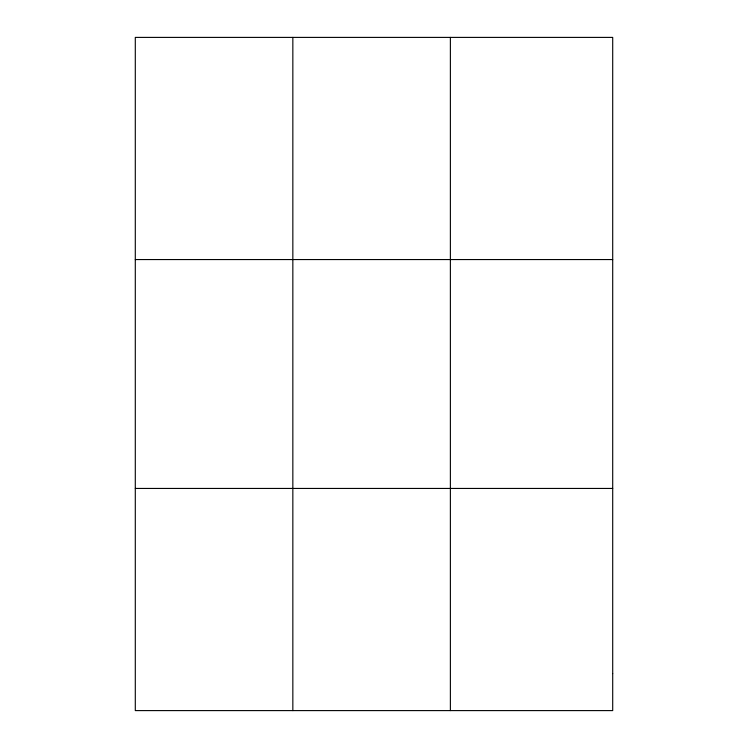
<?xml version="1.0" encoding="UTF-8"?>
<svg xmlns="http://www.w3.org/2000/svg" width="748" height="748" viewBox="0 0 748 748"><rect width="100%" height="100%" fill="white"/><g stroke="black" fill="none" stroke-linecap="round" stroke-linejoin="round"><path stroke-width="1.12" d="M292.842 710.6L292.842 37.4M450.38 710.6L450.38 37.4M135.294 259.556L612.706 259.556M135.294 488.444L612.706 488.444M612.706 673.574L612.706 710.6L135.294 710.6L135.294 37.4L612.706 37.4L612.706 673.574"/></g></svg>
